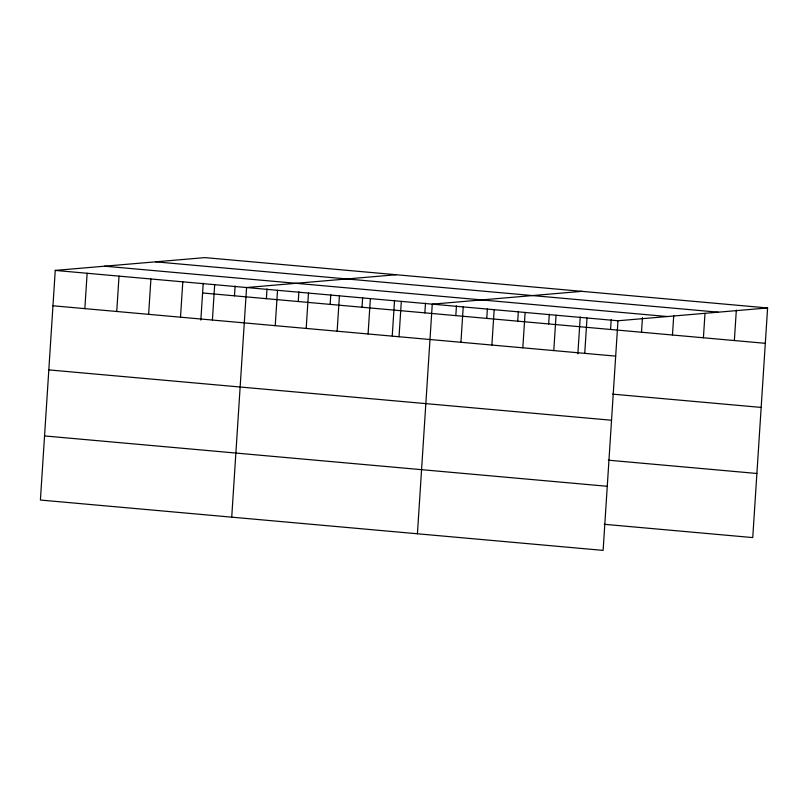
<?xml version="1.0" encoding="UTF-8"?>
<svg xmlns="http://www.w3.org/2000/svg" width="808" height="808" viewBox="0 0 808 808"><rect width="100%" height="100%" fill="white"/><g stroke="black" fill="none" stroke-linecap="round" stroke-linejoin="round"><path stroke-width="1.21" d="M767.6 307.959L204.879 257.611L55.247 270.417L40.4 500.041L603.121 550.389L617.969 320.766L767.6 307.959L752.753 537.583L604.192 524.291M84.85 308.636L87.133 273.266M116.736 311.484L119.028 276.124M148.621 314.342L150.914 278.972M180.507 317.19L182.8 281.83M200.838 320.099L203.222 283.214M212.403 320.049L214.686 284.679M234.482 295.829L235.118 286.072M231.724 517.16L246.571 287.537L396.203 274.73M266.367 298.677L267.004 288.921M275.235 325.664L277.518 290.304M298.253 301.536L298.889 291.779M306.181 328.442L308.474 293.072M330.149 304.384L330.775 294.627M337.138 331.209L339.421 295.839M362.034 307.242L362.661 297.485M368.084 333.977L370.367 298.606M392.244 335.976L394.546 300.334M399.031 336.744L401.324 301.384M424.867 312.858L425.503 303.101M417.423 533.775L432.27 304.151L581.901 291.345M455.823 315.635L456.449 305.879M460.934 342.289L463.216 306.919M486.769 318.402L487.396 308.646M491.88 345.056L494.173 309.686M517.716 321.17L518.352 311.413M522.827 347.824L525.119 312.454M548.662 323.937L549.299 314.181M553.783 350.591L556.066 315.231M577.861 353.833L580.245 316.948M584.729 353.359L587.022 317.999M610.565 329.472L611.202 319.716M641.512 332.25L642.461 317.615M672.468 335.017L673.731 315.504M703.415 337.784L704.99 313.393M734.361 340.552L736.33 310.07M155.5 261.832L718.221 312.181M104.626 266.185L667.347 316.534M55.247 270.417L617.969 320.766M202.596 292.971L765.317 343.319M52.964 305.777L615.676 356.126M612.605 394.132L761.166 407.424M48.813 369.892L611.535 420.241M608.343 460.186L756.894 473.478M44.541 435.936L607.263 486.285"/></g></svg>
